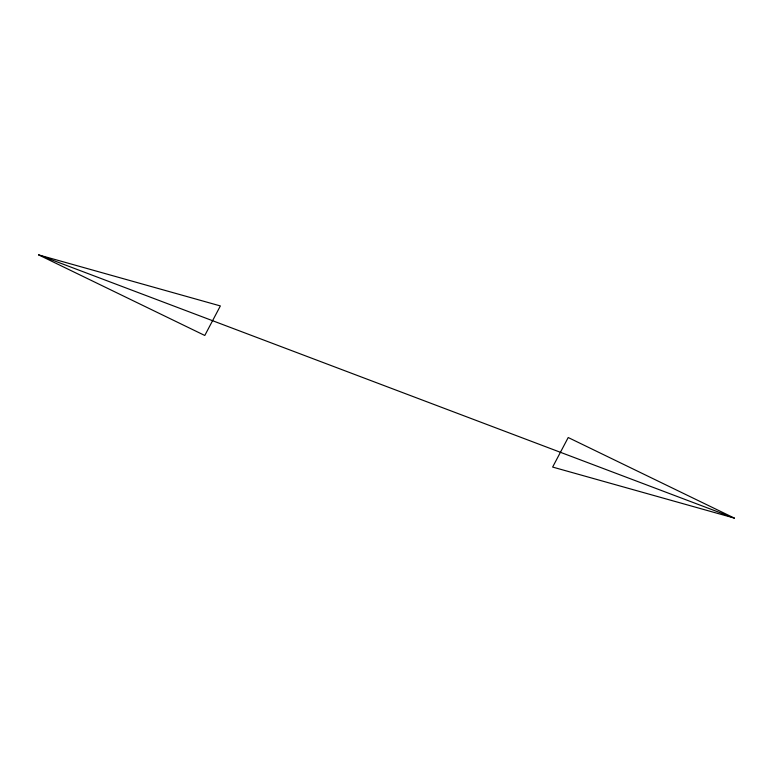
<?xml version="1.0" encoding="UTF-8"?>
<svg xmlns="http://www.w3.org/2000/svg" width="773" height="773" viewBox="0 0 773 773"><rect width="100%" height="100%" fill="white"/><g stroke="black" fill="none" stroke-linecap="round" stroke-linejoin="round"><path stroke-width="1.16" d="M38.65 254.906L220.363 305.934L204.787 335.472L38.65 254.906L734.35 518.094L568.213 437.528L552.637 467.066L734.35 518.094"/></g></svg>
